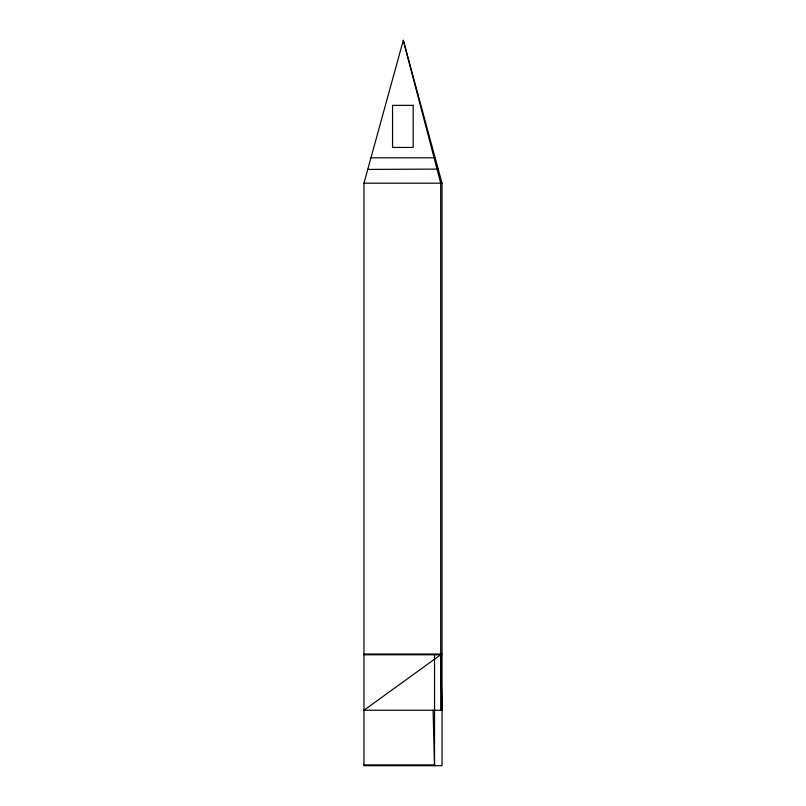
<?xml version="1.0" encoding="UTF-8"?>
<svg xmlns="http://www.w3.org/2000/svg" width="806" height="806" viewBox="0 0 806 806"><rect width="100%" height="100%" fill="white"/><g stroke="black" fill="none" stroke-linecap="round" stroke-linejoin="round"><path stroke-width="1.21" d="M363.969 183.184L403.302 40.3L442.031 183.184L442.031 765.7L363.969 765.7L363.969 183.184L442.031 183.184M440.701 654.774L363.969 710.237L442.031 710.237L440.701 654.774L363.969 654.774M438.222 169.109L367.758 169.411M370.951 157.795L435.149 157.795M363.969 654.039L442.031 654.039M363.969 764.894L434.535 764.894L433.074 710.237M403.302 40.3L440.701 183.184L440.701 710.237M417.458 92.539L417.699 94.987M434.535 654.774L434.535 765.7M413.166 105.354L392.552 105.354L392.552 147.438L413.166 147.438L413.166 105.354"/></g></svg>
